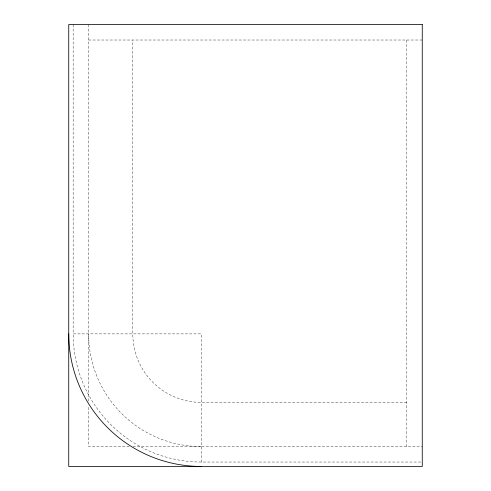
<?xml version="1.0" encoding="UTF-8"?>
<svg xmlns="http://www.w3.org/2000/svg" width="491" height="491" viewBox="0 0 491 491"><rect width="100%" height="100%" fill="white"/><g stroke="black" fill="none" stroke-linecap="round" stroke-linejoin="round"><path stroke-width="0.37" stroke-dasharray="2.46 1.84" d="M88.626 40.017L422.26 40.017M73.159 24.55L73.159 333.88L201.31 333.88L201.31 462.031L422.26 462.031M406.793 402.375L201.31 402.375A68.495 68.495 0 0 1 132.816 333.88L132.816 40.017M129.262 446.565L88.626 446.565L88.626 405.91M133.092 446.565L422.26 446.565M406.793 40.017L406.793 446.565M88.626 24.55L88.626 402.074M201.31 462.031A128.151 128.151 0 0 1 73.159 333.88M201.31 446.565A112.684 112.684 0 0 1 88.626 333.88"/><path stroke-width="0.74" d="M201.31 466.45A132.57 132.57 0 0 1 68.74 333.88M422.26 24.55L68.74 24.55L68.74 466.45L422.26 466.45L422.26 24.55"/></g></svg>
